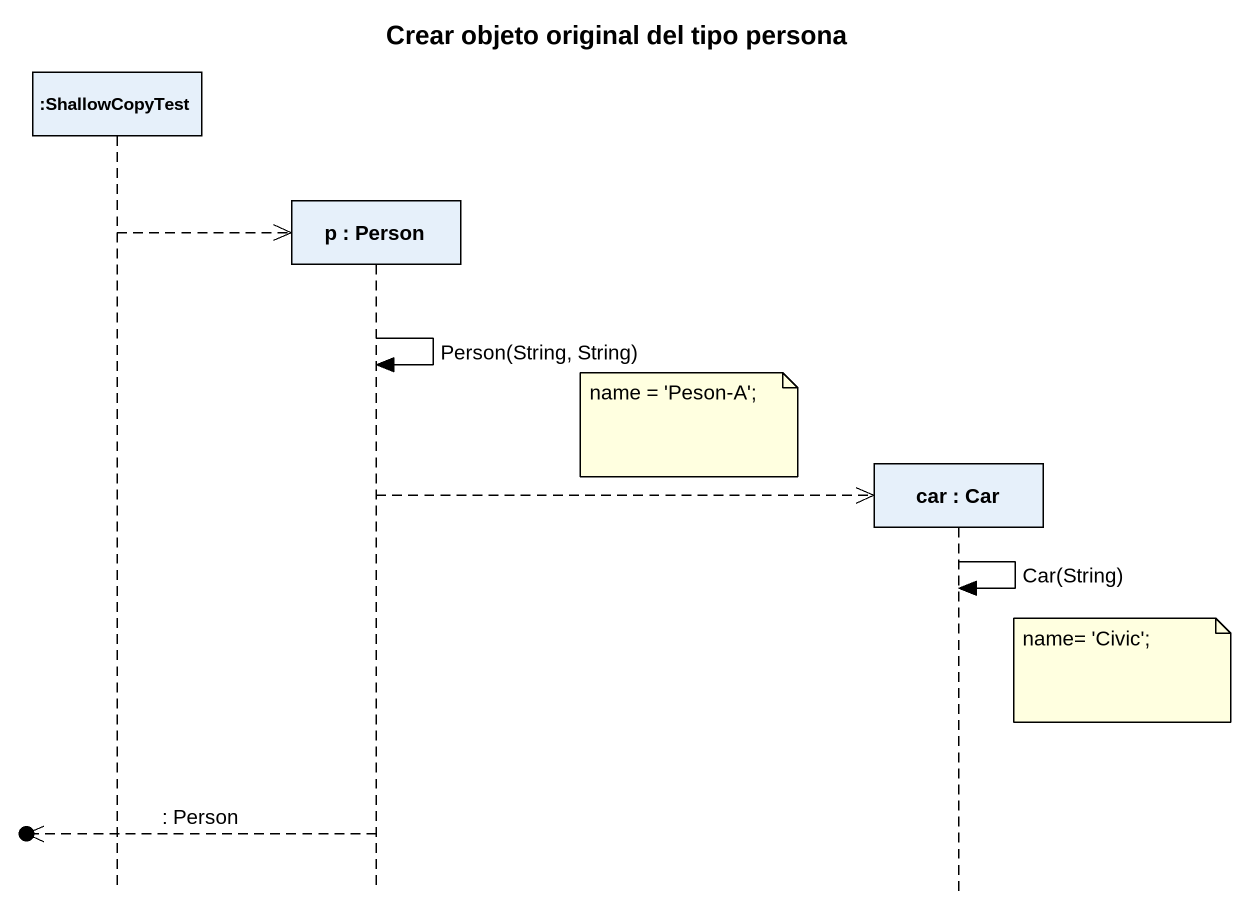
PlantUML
@startuml
title Crear objeto original del tipo persona
hide footbox
participant ":ShallowCopyTest" as ShallowCopyTest
participant "p : Person" as p
participant "car : Car" as car

ShallowCopyTest -->> p **
p -> p : Person(String, String)
note left of car : name = 'Peson-A';
p -->> car **
car -> car : Car(String)
note right of car : name= 'Civic';
[o<<-- p : : Person
@enduml
